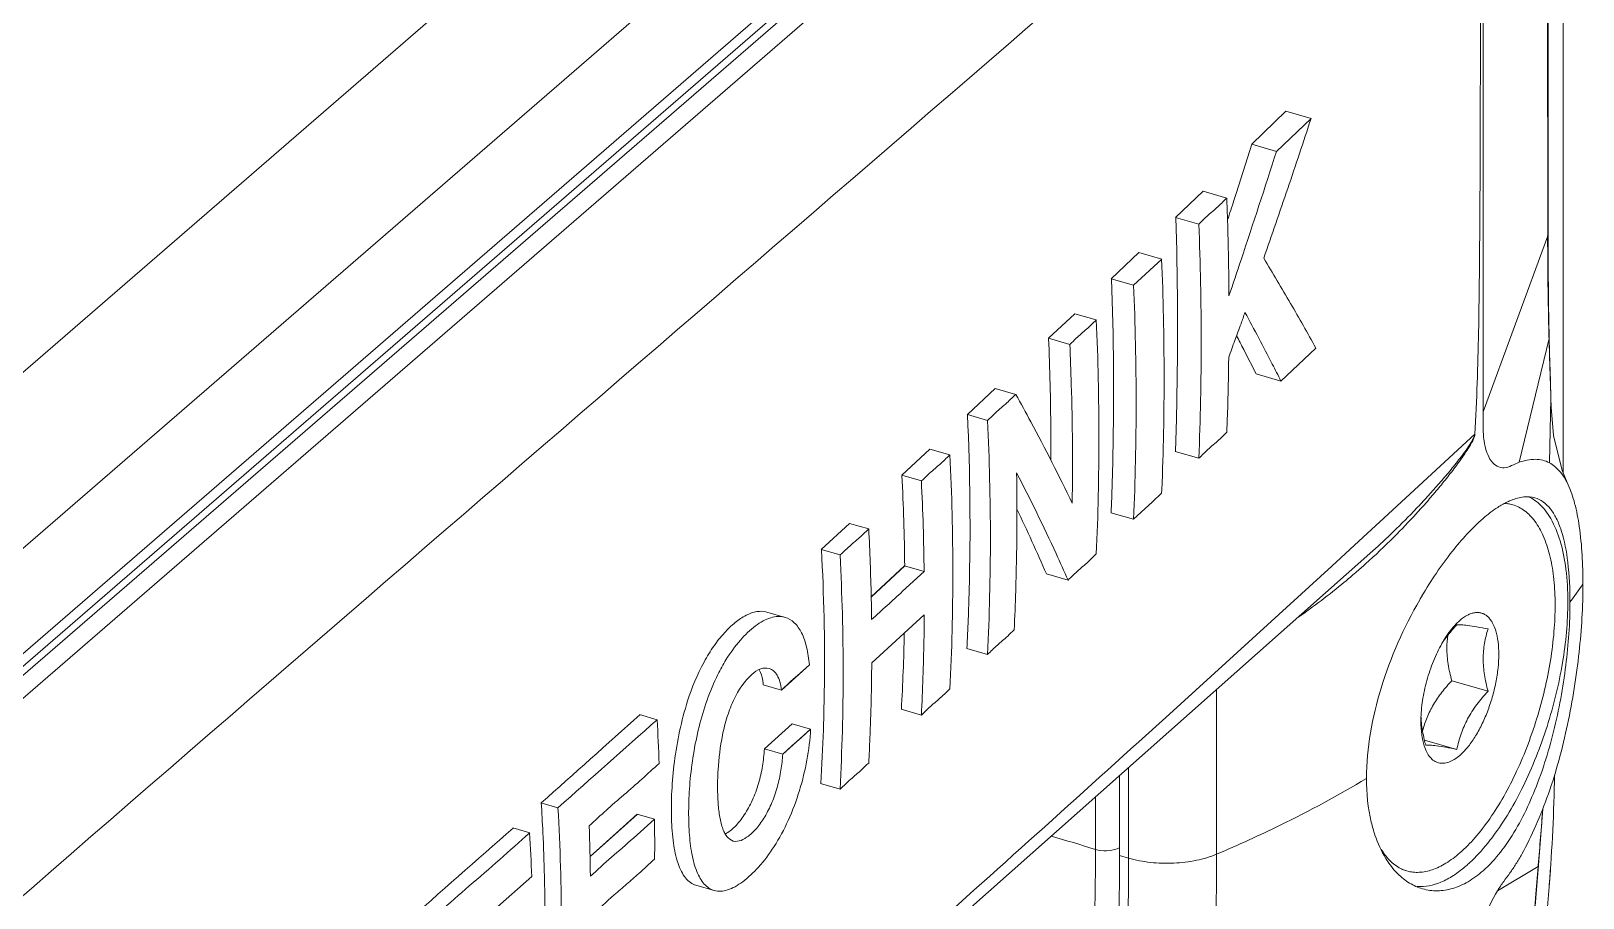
# Model space of a CAD drawing. Header units: millimetres. Extents: x 0 to 3564, y 0 to 2520.
# Drawn here: x 1924.36 to 1964.8, y 1989.01 to 2011.61 of the extents above; entities that cross this region are included whole.
import ezdxf

# ---------------------------------------------------------------- set-up
doc = ezdxf.new("R2010")
doc.units = ezdxf.units.MM
doc.layers.get('0').update_dxf_attribs({"lineweight": 13})

msp = doc.modelspace()

# ---------------------------------------------------------------- linework, layer by layer
for p, q in [((1964.282, 2027.609), (1964.282, 2000.098)), ((1963.895, 2006.328), (1963.892, 2023.777)), ((1963.877, 2023.716), (1963.88, 2006.267)), ((1962.2, 2001.682), (1962.194, 2021.589)), ((1899.961, 1977.175), (1949.829, 2020.363)), ((1952.45, 2019.886), (1899.961, 1974.428)), ((1899.961, 1974.097), (1952.691, 2019.763)), ((1952.475, 2019.348), (1899.961, 1973.868)), ((1899.961, 1973.266), (1953.007, 2019.207)), ((1899.961, 1981.763), (1943.091, 2019.116)), ((1956.172, 2008.655), (1957.06, 2009.515)), ((1957.715, 2009.326), (1956.811, 2008.471)), ((1957.06, 2009.515), (1957.715, 2009.326)), ((1955.772, 2007.4), (1956.172, 2008.655)), ((1956.172, 2008.655), (1956.811, 2008.471)), ((1954.185, 2006.746), (1954.902, 2007.433)), ((1954.902, 2007.433), (1955.519, 2007.254)), ((1955.704, 2007.194), (1955.772, 2007.4)), ((1955.705, 2007.194), (1955.772, 2007.4)), ((1954.185, 2006.746), (1954.791, 2006.571)), ((1963.88, 2006.267), (1962.2, 2001.682)), ((1963.895, 2006.328), (1963.88, 2006.267)), ((1963.895, 2006.33), (1963.895, 2006.328)), ((1952.51, 2005.15), (1953.231, 2005.836)), ((1953.091, 2004.983), (1953.823, 2005.665)), ((1953.231, 2005.836), (1953.823, 2005.665)), ((1952.51, 2005.15), (1953.091, 2004.983)), ((1950.878, 2003.599), (1951.558, 2004.24)), ((1951.558, 2004.24), (1952.119, 2004.078)), ((1950.878, 2003.599), (1951.43, 2003.439)), ((1963.915, 2003.59), (1963.135, 2000.368)), ((1963.914, 2003.631), (1963.915, 2003.59)), ((1963.921, 2003.632), (1963.915, 2003.59)), ((1963.915, 2003.59), (1963.93, 2003.07)), ((1955.982, 2003.264), (1955.959, 2003.307)), ((1955.982, 2003.264), (1955.96, 2003.307)), ((1956.282, 2002.671), (1955.982, 2003.264)), ((1956.931, 2002.484), (1957.84, 2003.344)), ((1956.282, 2002.671), (1956.931, 2002.484)), ((1948.761, 2001.613), (1949.487, 2002.292)), ((1949.487, 2002.292), (1950.021, 2002.138)), ((1963.962, 2002.035), (1963.925, 2000.354)), ((1963.962, 2002.042), (1963.962, 2002.035)), ((1963.962, 2002.035), (1963.97, 2001.806)), ((1948.761, 2001.613), (1949.286, 2001.461)), ((1947.05, 2000.029), (1947.785, 2000.711)), ((1947.785, 2000.711), (1948.305, 2000.561)), ((1961.98, 2001.098), (1959.506, 1998.814)), ((1954.175, 2000.649), (1954.791, 2000.471)), ((1947.05, 2000.029), (1947.562, 1999.881)), ((1953.822, 1999.565), (1953.586, 1999.336)), ((1953.822, 1999.565), (1953.825, 1999.655)), ((1953.822, 1999.565), (1953.826, 1999.654)), ((1953.586, 1999.336), (1953.091, 1998.883)), ((1962.968, 1999.259), (1962.839, 1999.296)), ((1944.952, 1998.093), (1945.692, 1998.774)), ((1945.692, 1998.774), (1946.19, 1998.63)), ((1952.499, 1999.054), (1953.091, 1998.883)), ((1959.506, 1998.814), (1958.958, 1998.309)), ((1958.958, 1998.309), (1958.255, 1997.664)), ((1940.703, 1981.539), (1959.246, 1997.987)), ((1944.952, 1998.094), (1945.443, 1997.952)), ((1959.246, 1997.988), (1959.256, 1997.996)), ((1946.254, 1996.863), (1947.121, 1997.668)), ((1946.261, 1996.862), (1947.127, 1997.666)), ((1947.634, 1997.519), (1947.073, 1997.007)), ((1947.121, 1997.668), (1947.634, 1997.519)), ((1958.255, 1997.664), (1955.496, 1995.144)), ((1950.819, 1997.459), (1951.383, 1997.296)), ((1944.01, 1996.327), (1943.538, 1996.463)), ((1946.268, 1995.139), (1947.637, 1996.39)), ((1961.591, 1996.246), (1961.498, 1996.157)), ((1948.747, 1995.517), (1949.286, 1995.362)), ((1944.644, 1995.089), (1943.918, 1994.432)), ((1955.496, 1995.144), (1953.929, 1993.72)), ((1962.326, 1994.402), (1961.38, 1994.675)), ((1943.918, 1994.432), (1943.443, 1994.569)), ((1955.253, 1994.445), (1955.253, 1990.155)), ((1947.034, 1993.933), (1947.562, 1993.781)), ((1940.22, 1993.791), (1940.676, 1993.66)), ((1943.472, 1992.896), (1944.191, 1993.555)), ((1944.677, 1993.414), (1944.191, 1993.555)), ((1953.929, 1993.72), (1953.226, 1993.083)), ((1943.952, 1992.758), (1944.677, 1993.414)), ((1961.514, 1992.887), (1960.671, 1993.13)), ((1943.472, 1992.896), (1943.952, 1992.758)), ((1952.96, 1990.052), (1952.96, 1992.411)), ((1944.935, 1991.999), (1945.443, 1991.852)), ((1952.725, 1992.202), (1952.725, 1990.119)), ((1937.651, 1991.492), (1938.093, 1991.364)), ((1952.097, 1991.646), (1952.097, 1990.28)), ((1939.323, 1990.438), (1940.166, 1991.196)), ((1939.607, 1990.7), (1940.16, 1991.197)), ((1940.058, 1990.57), (1940.609, 1991.068)), ((1940.16, 1991.197), (1940.609, 1991.068)), ((1963.64, 1989.866), (1963.752, 1991.333)), ((1936.916, 1990.838), (1937.356, 1990.711)), ((1938.93, 1990.092), (1939.607, 1990.7)), ((1938.936, 1990.09), (1939.323, 1990.438)), ((1952.663, 1990.295), (1952.732, 1990.327)), ((1952.725, 1990.119), (1952.96, 1990.052)), ((1963.629, 1989.831), (1962.571, 1989.201)), ((1963.64, 1989.866), (1963.629, 1989.831)), ((1963.632, 1989.866), (1963.629, 1989.831)), ((1937.409, 1989.569), (1936.368, 1988.651)), ((1960.214, 1989.717), (1960.084, 1989.755)), ((1941.688, 1989.345), (1942.163, 1989.208))]:
    msp.add_line(p, q)
for points in [[(1963.921, 2003.632), (1963.905, 2004.496), (1963.894, 2005.652), (1963.894, 2006.329)], [(1963.962, 2002.042), (1963.949, 2002.494), (1963.931, 2003.214), (1963.921, 2003.632)], [(1964.412, 1999.78), (1964.258, 2000.156), (1964.034, 2001.068), (1963.97, 2001.806)], [(1944.644, 1995.089), (1944.406, 1994.869), (1944.156, 1994.653), (1943.918, 1994.432)], [(1943.952, 1992.758), (1944.189, 1992.978), (1944.439, 1993.194), (1944.677, 1993.414)], [(1963.46, 1987.652), (1963.571, 1989.021), (1963.64, 1989.866)]]:
    msp.add_lwpolyline(points)
for centre, radius, start, end in [((1825.375, 2049.291), 136.961, 341.87504, 342.09924), ((1914.94, 1982.257), 46.105, 27.166, 27.6651), ((2312.079, 2013.426), 348.303, 181.70368, 181.87406), ((1888.833, 1997.087), 58.297, 0.56881, 2.8907), ((1885.422, 1996.791), 62.216, 0.67117, 2.84691), ((1904.67, 1977.444), 50.302, 23.447, 25.56), ((1963.741, 1997.443), 2.1, 116.7924, 119.6821), ((1962.704, 1998.328), 0.968, 82.0215, 86.7854), ((1963.647, 1997.628), 1.893, 115.405, 116.7648), ((1963.561, 1997.812), 1.689, 111.7193, 115.4481), ((1962.708, 1998.355), 0.941, 73.9237, 82.0262), ((1946.511, 2011.796), 18.908, 311.8901, 314.9694), ((1944.199, 2014.707), 22.494, 312.0187, 313.8931), ((1946.738, 2011.54), 18.565, 309.6322, 310.8366), ((1946.641, 2011.653), 18.714, 310.8363, 311.8873), ((1946.914, 2011.326), 18.288, 304.862, 309.6355), ((1954.687, 2003.975), 12.172, 323.4119, 326.176), ((1657.418, 2313.153), 428.776, 312.34981, 312.49613), ((1970.402, 1991.13), 11.363, 149.5588, 150.1628), ((1892.117, 1997.067), 55.012, 356.7323, 358.7906), ((1963.629, 1995.524), 2.374, 171.7879, 180.0181), ((1963.854, 1994.102), 3.135, 147.8013, 149.3987), ((1963.843, 1993.827), 3.273, 143.6375, 145.2022), ((1506.172, 2476.093), 648.86, 311.681493, 311.98597), ((1394.369, 2605.434), 820.194, 311.523055, 311.764431), ((1885.301, 1990.568), 55.461, 2.0153, 3.1957), ((1963.781, 1993.608), 3.205, 177.9963, 179.9752), ((1963.272, 1993.854), 2.696, 182.7697, 185.1941), ((1963.367, 1993.862), 2.791, 185.1881, 185.7294), ((1894.431, 1995.126), 50.607, 356.4547, 358.0418), ((1916.09, 1993.103), 47.978, 355.5105, 358.9413), ((1890.939, 1988.489), 46.814, 2.7329, 3.676), ((1887.242, 1990.453), 53.371, 359.5402, 0.6595), ((1609.377, 2019.711), 355.511, 355.1844, 355.42177), ((1500.242, 2482.77), 657.79, 311.26428, 311.594824), ((1883.364, 1987.605), 54.081, 2.0812, 3.2923), ((1892.004, 1988.537), 45.748, 1.3067, 2.736), ((1885.014, 1988.954), 53.928, 0.6645, 2.0645), ((1916.725, 1875.578), 120.032, 72.86138, 73.43288), ((1941.552, 2022.501), 35.128, 292.9555, 294.4638), ((1871.526, 1990.052), 81.434, 359.76387, 359.99928), ((1871.821, 1990.156), 83.432, 359.76387, 359.99928), ((1959.346, 1992.631), 3.679, 310.9106, 312.865), ((1828.373, 1999.591), 135.935, 354.50183, 355.92819), ((1960.474, 1990.619), 0.938, 245.8872, 253.8828), ((1978.997, 1939.208), 66.178, 130.76898, 131.65875)]:
    msp.add_arc(centre, radius, start, end)
for points, knots in [([(1896.42, 1965.019), (1907.494, 1974.561), (1929.257, 1993.592), (1951.202, 2012.412), (1961.981, 2021.797)], [0, 0, 0, 0, 0.505642, 1, 1, 1, 1]), ([(1961.981, 2021.796), (1962.039, 2020.964), (1962.086, 2019.276), (1962.112, 2016.729), (1962.124, 2014.154), (1962.127, 2011.569), (1962.124, 2008.977), (1962.112, 2006.375), (1962.087, 2003.748), (1962.035, 2001.987), (1961.98, 2001.099)], [0, 0, 0, 0, 0.120909, 0.244622, 0.369128, 0.494023, 0.619216, 0.744796, 0.871119, 1, 1, 1, 1]), ([(1957.715, 2009.326), (1957.516, 2008.717), (1957.108, 2007.502), (1956.693, 2006.29), (1956.481, 2005.685)], [0, 0, 0, 0, 0.499804, 1, 1, 1, 1]), ([(1955.576, 2004.71), (1955.683, 2005.022), (1956.103, 2006.273), (1956.512, 2007.528), (1956.811, 2008.471)], [0, 0, 0, 0, 0.250157, 1, 1, 1, 1]), ([(1954.791, 2006.571), (1954.851, 2006.627), (1954.95, 2006.733), (1955.106, 2006.873), (1955.253, 2006.993), (1955.388, 2007.124), (1955.474, 2007.212), (1955.519, 2007.254)], [0, 0, 0, 0, 0.246116, 0.435379, 0.628708, 0.815352, 1, 1, 1, 1]), ([(1955.576, 2004.71), (1955.575, 2004.921), (1955.566, 2005.77), (1955.543, 2006.618), (1955.519, 2007.254)], [0, 0, 0, 0, 0.249146, 1, 1, 1, 1]), ([(1954.182, 2000.647), (1954.199, 2001.152), (1954.253, 2003.184), (1954.239, 2005.217), (1954.191, 2006.745)], [0, 0, 0, 0, 0.248269, 1, 1, 1, 1]), ([(1954.791, 2006.571), (1954.828, 2005.549), (1954.876, 2003.515), (1954.829, 2001.482), (1954.791, 2000.471)], [0, 0, 0, 0, 0.502894, 1, 1, 1, 1]), ([(1963.879, 2006.268), (1963.879, 2006.047), (1963.882, 2005.168), (1963.896, 2004.289), (1963.914, 2003.631)], [0, 0, 0, 0, 0.251288, 1, 1, 1, 1]), ([(1953.826, 1999.654), (1953.867, 2000.65), (1953.905, 2002.654), (1953.864, 2004.658), (1953.822, 2005.665)], [0, 0, 0, 0, 0.497061, 1, 1, 1, 1]), ([(1956.481, 2005.685), (1956.719, 2005.296), (1957.178, 2004.519), (1957.625, 2003.735), (1957.84, 2003.344)], [0, 0, 0, 0, 0.505551, 1, 1, 1, 1]), ([(1952.505, 1999.052), (1952.526, 1999.556), (1952.589, 2001.587), (1952.572, 2003.621), (1952.517, 2005.149)], [0, 0, 0, 0, 0.247991, 1, 1, 1, 1]), ([(1953.091, 2004.983), (1953.134, 2003.96), (1953.179, 2001.927), (1953.134, 1999.893), (1953.091, 1998.883)], [0, 0, 0, 0, 0.503081, 1, 1, 1, 1]), ([(1951.43, 2003.439), (1951.486, 2003.492), (1951.582, 2003.59), (1951.728, 2003.721), (1951.911, 2003.871), (1952.033, 2003.999), (1952.119, 2004.078)], [0, 0, 0, 0, 0.246681, 0.435696, 0.628167, 1, 1, 1, 1]), ([(1952.119, 1997.978), (1952.166, 1998.988), (1952.206, 2001.022), (1952.165, 2003.056), (1952.119, 2004.078)], [0, 0, 0, 0, 0.496831, 1, 1, 1, 1]), ([(1955.993, 2004.273), (1955.958, 2004.176), (1955.901, 2004.004), (1955.812, 2003.761), (1955.697, 2003.472), (1955.624, 2003.25), (1955.57, 2003.105)], [0, 0, 0, 0, 0.249725, 0.437291, 0.625153, 1, 1, 1, 1]), ([(1956.931, 2002.484), (1956.856, 2002.633), (1956.551, 2003.233), (1956.236, 2003.828), (1955.993, 2004.273)], [0, 0, 0, 0, 0.246991, 1, 1, 1, 1]), ([(1950.936, 2000.42), (1950.937, 2000.683), (1950.935, 2001.743), (1950.909, 2002.802), (1950.876, 2003.597)], [0, 0, 0, 0, 0.248727, 1, 1, 1, 1]), ([(1951.43, 2003.439), (1951.445, 2003.093), (1951.496, 2001.714), (1951.507, 2000.335), (1951.49, 1999.303)], [0, 0, 0, 0, 0.251664, 1, 1, 1, 1]), ([(1955.519, 2001.155), (1955.525, 2001.317), (1955.549, 2001.966), (1955.564, 2002.616), (1955.57, 2003.105)], [0, 0, 0, 0, 0.24934, 1, 1, 1, 1]), ([(1949.286, 2001.461), (1949.347, 2001.517), (1949.449, 2001.62), (1949.605, 2001.76), (1949.798, 2001.919), (1949.93, 2002.054), (1950.021, 2002.138)], [0, 0, 0, 0, 0.247032, 0.435889, 0.627826, 1, 1, 1, 1]), ([(1950.021, 2002.138), (1950.153, 2001.9), (1950.666, 2000.967), (1951.148, 2000.017), (1951.49, 1999.303)], [0, 0, 0, 0, 0.25571, 1, 1, 1, 1]), ([(1948.747, 1995.517), (1948.773, 1996.02), (1948.854, 1998.051), (1948.832, 2000.085), (1948.761, 2001.613)], [0, 0, 0, 0, 0.247461, 1, 1, 1, 1]), ([(1963.135, 2000.368), (1963.068, 2000.345), (1962.947, 2000.279), (1962.754, 2000.207), (1962.55, 2000.251), (1962.391, 2000.406), (1962.278, 2000.641), (1962.209, 2000.945), (1962.193, 2001.301), (1962.198, 2001.552), (1962.198, 2001.682)], [0, 0, 0, 0, 0.099898, 0.195442, 0.282315, 0.378842, 0.498598, 0.645488, 0.816925, 1, 1, 1, 1]), ([(1949.286, 2001.461), (1949.333, 2000.439), (1949.387, 1998.404), (1949.333, 1996.37), (1949.286, 1995.362)], [0, 0, 0, 0, 0.503489, 1, 1, 1, 1]), ([(1955.519, 2001.155), (1955.459, 2001.099), (1955.36, 2000.993), (1955.204, 2000.853), (1955.057, 2000.733), (1954.922, 2000.602), (1954.836, 2000.513), (1954.791, 2000.471)], [0, 0, 0, 0, 0.246091, 0.435397, 0.628717, 0.815313, 1, 1, 1, 1]), ([(1959.794, 1998.497), (1959.994, 1998.69), (1960.289, 1998.984), (1960.671, 1999.388), (1960.952, 1999.698), (1961.228, 2000.016), (1961.452, 2000.288), (1961.627, 2000.513), (1961.757, 2000.689), (1961.863, 2000.844), (1961.941, 2000.98), (1961.973, 2001.057), (1961.98, 2001.099)], [0, 0, 0, 0, 0.243881, 0.366036, 0.488499, 0.611493, 0.735479, 0.798188, 0.861857, 0.927647, 0.962527, 1, 1, 1, 1]), ([(1961.98, 2001.099), (1961.98, 2001.059), (1961.953, 2000.981), (1961.883, 2000.843), (1961.784, 2000.683), (1961.66, 2000.501), (1961.493, 2000.269), (1961.277, 1999.988), (1961.011, 1999.66), (1960.737, 1999.34), (1960.363, 1998.922), (1960.072, 1998.618), (1959.873, 1998.42)], [0, 0, 0, 0, 0.035316, 0.070061, 0.135876, 0.199532, 0.262206, 0.386175, 0.509304, 0.632086, 0.754733, 1, 1, 1, 1]), ([(1947.562, 1999.881), (1947.623, 1999.937), (1947.727, 2000.04), (1947.884, 2000.18), (1948.079, 2000.341), (1948.213, 2000.476), (1948.305, 2000.561)], [0, 0, 0, 0, 0.247316, 0.436045, 0.627553, 1, 1, 1, 1]), ([(1948.305, 1994.461), (1948.357, 1995.469), (1948.403, 1997.503), (1948.356, 1999.538), (1948.305, 2000.561)], [0, 0, 0, 0, 0.49645, 1, 1, 1, 1]), ([(1963.135, 2000.368), (1963.272, 2000.413), (1963.54, 2000.477), (1963.815, 2000.413), (1963.926, 2000.354)], [0, 0, 0, 0, 0.534903, 1, 1, 1, 1]), ([(1963.926, 2000.354), (1963.975, 2000.327), (1964.186, 2000.183), (1964.329, 1999.958), (1964.412, 1999.78)], [0, 0, 0, 0, 0.222485, 1, 1, 1, 1]), ([(1949.979, 1995.999), (1949.995, 1996.338), (1950.049, 1997.701), (1950.058, 1999.067), (1950.042, 2000.093)], [0, 0, 0, 0, 0.248296, 1, 1, 1, 1]), ([(1951.383, 1997.296), (1951.281, 1997.527), (1950.856, 1998.47), (1950.402, 1999.4), (1950.042, 2000.093)], [0, 0, 0, 0, 0.244572, 1, 1, 1, 1]), ([(1964.412, 1999.78), (1964.484, 1999.625), (1964.604, 1999.268), (1964.765, 1998.407), (1964.798, 1997.7), (1964.798, 1997.2)], [0, 0, 0, 0, 0.194554, 0.427943, 1, 1, 1, 1]), ([(1961.591, 1990.188), (1961.732, 1990.31), (1962.01, 1990.594), (1962.39, 1991.09), (1962.751, 1991.671), (1963.084, 1992.322), (1963.379, 1993.028), (1963.63, 1993.77), (1963.831, 1994.53), (1963.975, 1995.289), (1964.06, 1996.027), (1964.084, 1996.727), (1964.046, 1997.371), (1963.946, 1997.944), (1963.788, 1998.432), (1963.603, 1998.771), (1963.425, 1998.982), (1963.284, 1999.106), (1963.132, 1999.2), (1963.023, 1999.243), (1962.968, 1999.259)], [0, 0, 0, 0, 0.055389, 0.117513, 0.185555, 0.258364, 0.334559, 0.412612, 0.490921, 0.567873, 0.641908, 0.711592, 0.775692, 0.83327, 0.883822, 0.927484, 0.947071, 0.965448, 0.982954, 1, 1, 1, 1]), ([(1962.701, 1999.268), (1962.66, 1999.244), (1962.483, 1999.136), (1962.318, 1999.008), (1962.197, 1998.903)], [0, 0, 0, 0, 0.22986, 1, 1, 1, 1]), ([(1963.549, 1999.439), (1963.456, 1999.466), (1963.242, 1999.48), (1963.039, 1999.423), (1962.936, 1999.381)], [0, 0, 0, 0, 0.464576, 1, 1, 1, 1]), ([(1963.395, 1999.467), (1963.415, 1999.456), (1963.498, 1999.411), (1963.575, 1999.356), (1963.629, 1999.309)], [0, 0, 0, 0, 0.244608, 1, 1, 1, 1]), ([(1964.46, 1996.72), (1964.46, 1997.068), (1964.432, 1997.698), (1964.299, 1998.436), (1964.12, 1998.899), (1963.964, 1999.156), (1963.776, 1999.343), (1963.625, 1999.417), (1963.549, 1999.439)], [0, 0, 0, 0, 0.34557, 0.625416, 0.739162, 0.836726, 0.92162, 1, 1, 1, 1]), ([(1963.629, 1999.309), (1963.762, 1999.194), (1964, 1998.88), (1964.235, 1998.286), (1964.377, 1997.553), (1964.405, 1997.02), (1964.405, 1996.736)], [0, 0, 0, 0, 0.190924, 0.419826, 0.690626, 1, 1, 1, 1]), ([(1960.605, 1996.887), (1960.842, 1997.29), (1961.322, 1998.005), (1961.902, 1998.647), (1962.197, 1998.903)], [0, 0, 0, 0, 0.544471, 1, 1, 1, 1]), ([(1945.443, 1997.952), (1945.505, 1998.008), (1945.61, 1998.11), (1945.768, 1998.25), (1945.962, 1998.412), (1946.097, 1998.546), (1946.19, 1998.63)], [0, 0, 0, 0, 0.247663, 0.436234, 0.627218, 1, 1, 1, 1]), ([(1946.265, 1996.268), (1946.263, 1996.464), (1946.249, 1997.252), (1946.22, 1998.039), (1946.19, 1998.63)], [0, 0, 0, 0, 0.248941, 1, 1, 1, 1]), ([(1945.008, 1993.397), (1945.021, 1993.784), (1945.057, 1995.349), (1945.022, 1996.916), (1944.958, 1998.092)], [0, 0, 0, 0, 0.247598, 1, 1, 1, 1]), ([(1945.443, 1997.952), (1945.495, 1996.928), (1945.552, 1994.894), (1945.495, 1992.86), (1945.443, 1991.852)], [0, 0, 0, 0, 0.503806, 1, 1, 1, 1]), ([(1952.119, 1997.978), (1952.058, 1997.922), (1951.956, 1997.818), (1951.8, 1997.677), (1951.653, 1997.557), (1951.516, 1997.426), (1951.428, 1997.338), (1951.383, 1997.296)], [0, 0, 0, 0, 0.246658, 0.435714, 0.628167, 0.814901, 1, 1, 1, 1]), ([(1963.206, 1990.155), (1963.34, 1990.398), (1963.591, 1990.913), (1964.029, 1992.03), (1964.434, 1993.539), (1964.722, 1995.375), (1964.799, 1996.606), (1964.798, 1997.2)], [0, 0, 0, 0, 0.114353, 0.235624, 0.493414, 0.755519, 1, 1, 1, 1]), ([(1959.16, 1992.13), (1959.16, 1992.924), (1959.464, 1994.555), (1960.129, 1996.058), (1960.545, 1996.784)], [0, 0, 0, 0, 0.486932, 1, 1, 1, 1]), ([(1964.405, 1996.736), (1964.405, 1996.204), (1964.299, 1995.101), (1963.903, 1993.481), (1963.3, 1991.955), (1962.76, 1991.028), (1962.458, 1990.623)], [0, 0, 0, 0, 0.245273, 0.508389, 0.767138, 1, 1, 1, 1]), ([(1964.46, 1996.72), (1964.46, 1996.172), (1964.378, 1995.038), (1964.072, 1993.361), (1963.574, 1991.779), (1963.085, 1990.816), (1962.796, 1990.406)], [0, 0, 0, 0, 0.248665, 0.514593, 0.772254, 1, 1, 1, 1]), ([(1943.538, 1996.463), (1943.454, 1996.487), (1943.261, 1996.493), (1942.976, 1996.386), (1942.693, 1996.189), (1942.412, 1995.916), (1942.139, 1995.57), (1941.786, 1994.992), (1941.585, 1994.498), (1941.472, 1994.149)], [0, 0, 0, 0, 0.079164, 0.167934, 0.271084, 0.388804, 0.52107, 0.668383, 1, 1, 1, 1]), ([(1944.01, 1996.327), (1943.952, 1996.344), (1943.825, 1996.358), (1943.629, 1996.322), (1943.431, 1996.236), (1943.154, 1996.053), (1942.813, 1995.72), (1942.582, 1995.4), (1942.47, 1995.219)], [0, 0, 0, 0, 0.090818, 0.187305, 0.293679, 0.411746, 0.682418, 1, 1, 1, 1]), ([(1944.644, 1995.089), (1944.63, 1995.244), (1944.589, 1995.529), (1944.465, 1995.909), (1944.277, 1996.191), (1944.098, 1996.301), (1944.01, 1996.327)], [0, 0, 0, 0, 0.317269, 0.588902, 0.811489, 1, 1, 1, 1]), ([(1947.637, 1996.39), (1947.635, 1996.171), (1947.625, 1995.301), (1947.595, 1994.432), (1947.562, 1993.781)], [0, 0, 0, 0, 0.251188, 1, 1, 1, 1]), ([(1962.606, 1995.367), (1962.606, 1995.476), (1962.595, 1995.68), (1962.541, 1995.961), (1962.462, 1996.159), (1962.38, 1996.282), (1962.312, 1996.353), (1962.238, 1996.407), (1962.156, 1996.441), (1962.069, 1996.456), (1961.977, 1996.451), (1961.882, 1996.427), (1961.746, 1996.367), (1961.652, 1996.298), (1961.591, 1996.246)], [0, 0, 0, 0, 0.176288, 0.330451, 0.46086, 0.51777, 0.569983, 0.618684, 0.665488, 0.712273, 0.760914, 0.81303, 0.86984, 1, 1, 1, 1]), ([(1949.979, 1995.999), (1949.922, 1995.947), (1949.825, 1995.849), (1949.678, 1995.718), (1949.496, 1995.568), (1949.372, 1995.441), (1949.286, 1995.362)], [0, 0, 0, 0, 0.247012, 0.43591, 0.627833, 1, 1, 1, 1]), ([(1961.498, 1996.157), (1961.444, 1996.102), (1961.338, 1995.978), (1961.246, 1995.845), (1961.201, 1995.773)], [0, 0, 0, 0, 0.475902, 1, 1, 1, 1]), ([(1961.514, 1996.134), (1961.486, 1996.105), (1961.379, 1995.987), (1961.278, 1995.863), (1961.207, 1995.767)], [0, 0, 0, 0, 0.251913, 1, 1, 1, 1]), ([(1962.326, 1996.025), (1962.228, 1996.044), (1962.052, 1996.077), (1961.817, 1996.114), (1961.644, 1996.134), (1961.55, 1996.137), (1961.514, 1996.134)], [0, 0, 0, 0, 0.362378, 0.657216, 0.867117, 1, 1, 1, 1]), ([(1962.326, 1996.025), (1962.287, 1995.903), (1962.223, 1995.647), (1962.2, 1995.384), (1962.2, 1995.25)], [0, 0, 0, 0, 0.489926, 1, 1, 1, 1]), ([(1961.155, 1995.698), (1961.07, 1995.554), (1960.916, 1995.242), (1960.741, 1994.747), (1960.622, 1994.234), (1960.584, 1993.888), (1960.578, 1993.72)], [0, 0, 0, 0, 0.242182, 0.499274, 0.756721, 1, 1, 1, 1]), ([(1961.254, 1995.523), (1961.254, 1995.382), (1961.279, 1995.096), (1961.342, 1994.816), (1961.38, 1994.675)], [0, 0, 0, 0, 0.490548, 1, 1, 1, 1]), ([(1942.47, 1995.219), (1942.394, 1995.095), (1942.092, 1994.544), (1941.887, 1993.942), (1941.771, 1993.474)], [0, 0, 0, 0, 0.231507, 1, 1, 1, 1]), ([(1946.19, 1992.53), (1946.201, 1992.746), (1946.242, 1993.615), (1946.263, 1994.485), (1946.268, 1995.139)], [0, 0, 0, 0, 0.248799, 1, 1, 1, 1]), ([(1961.591, 1992.73), (1961.663, 1992.792), (1961.803, 1992.942), (1961.991, 1993.207), (1962.164, 1993.519), (1962.315, 1993.868), (1962.44, 1994.241), (1962.533, 1994.622), (1962.591, 1994.999), (1962.606, 1995.247), (1962.606, 1995.367)], [0, 0, 0, 0, 0.09859, 0.211371, 0.335842, 0.468575, 0.605586, 0.742619, 0.875421, 1, 1, 1, 1]), ([(1962.2, 1995.25), (1962.2, 1995.109), (1962.225, 1994.823), (1962.288, 1994.543), (1962.326, 1994.402)], [0, 0, 0, 0, 0.49054, 1, 1, 1, 1]), ([(1943.143, 1994.837), (1942.948, 1994.661), (1942.704, 1994.296), (1942.495, 1993.741), (1942.413, 1993.421), (1942.38, 1993.256)], [0, 0, 0, 0, 0.443708, 0.716928, 1, 1, 1, 1]), ([(1943.592, 1994.996), (1943.522, 1995.016), (1943.347, 1994.997), (1943.211, 1994.898), (1943.143, 1994.837)], [0, 0, 0, 0, 0.441409, 1, 1, 1, 1]), ([(1943.443, 1994.569), (1943.439, 1994.608), (1943.422, 1994.741), (1943.383, 1994.874), (1943.333, 1994.957)], [0, 0, 0, 0, 0.286867, 1, 1, 1, 1]), ([(1943.918, 1994.432), (1943.91, 1994.505), (1943.886, 1994.638), (1943.816, 1994.81), (1943.719, 1994.936), (1943.634, 1994.984), (1943.592, 1994.996)], [0, 0, 0, 0, 0.319164, 0.586329, 0.807652, 1, 1, 1, 1]), ([(1961.38, 1994.675), (1961.29, 1994.578), (1961.119, 1994.38), (1960.899, 1994.062), (1960.73, 1993.724), (1960.651, 1993.489), (1960.619, 1993.372)], [0, 0, 0, 0, 0.259381, 0.513343, 0.76018, 1, 1, 1, 1]), ([(1948.305, 1994.461), (1948.243, 1994.405), (1948.14, 1994.301), (1947.982, 1994.161), (1947.787, 1994), (1947.654, 1993.865), (1947.562, 1993.781)], [0, 0, 0, 0, 0.247291, 0.436063, 0.627562, 1, 1, 1, 1]), ([(1961.514, 1992.887), (1961.542, 1993.022), (1961.596, 1993.225), (1961.698, 1993.488), (1961.824, 1993.75), (1962.028, 1994.063), (1962.222, 1994.291), (1962.326, 1994.402)], [0, 0, 0, 0, 0.238591, 0.360573, 0.484672, 0.738998, 1, 1, 1, 1]), ([(1941.472, 1994.149), (1941.389, 1993.89), (1941.251, 1993.365), (1941.118, 1992.577), (1941.051, 1991.815), (1941.041, 1991.105), (1941.084, 1990.473), (1941.179, 1990.009), (1941.3, 1989.709), (1941.406, 1989.537), (1941.534, 1989.41), (1941.637, 1989.359), (1941.688, 1989.345)], [0, 0, 0, 0, 0.161499, 0.321375, 0.473719, 0.615149, 0.742036, 0.849136, 0.894259, 0.93369, 0.968243, 1, 1, 1, 1]), ([(1941.771, 1993.474), (1941.653, 1993), (1941.538, 1992.29), (1941.492, 1991.366), (1941.503, 1990.741), (1941.565, 1990.187), (1941.67, 1989.784), (1941.793, 1989.525), (1941.897, 1989.376), (1942.019, 1989.266), (1942.115, 1989.222), (1942.163, 1989.208)], [0, 0, 0, 0, 0.325045, 0.476247, 0.61615, 0.741028, 0.846555, 0.891481, 0.931273, 0.966821, 1, 1, 1, 1]), ([(1960.576, 1993.609), (1960.576, 1993.495), (1960.588, 1993.281), (1960.631, 1993.071), (1960.662, 1992.976)], [0, 0, 0, 0, 0.535787, 1, 1, 1, 1]), ([(1960.702, 1992.995), (1960.689, 1993.044), (1960.64, 1993.238), (1960.604, 1993.435), (1960.59, 1993.584)], [0, 0, 0, 0, 0.254105, 1, 1, 1, 1]), ([(1953.226, 1993.083), (1948.873, 1989.142), (1940.111, 1981.338), (1926.853, 1969.799), (1913.516, 1958.399), (1904.531, 1950.93), (1900.008, 1947.237)], [0, 0, 0, 0, 0.250755, 0.501046, 0.750609, 1, 1, 1, 1]), ([(1942.163, 1989.208), (1942.217, 1989.192), (1942.337, 1989.179), (1942.524, 1989.219), (1942.718, 1989.307), (1942.998, 1989.494), (1943.356, 1989.834), (1943.757, 1990.372), (1944.117, 1991.047), (1944.495, 1992.059), (1944.644, 1992.875), (1944.677, 1993.414)], [0, 0, 0, 0, 0.032243, 0.067499, 0.107501, 0.152773, 0.258672, 0.386239, 0.533603, 0.692188, 1, 1, 1, 1]), ([(1942.38, 1993.256), (1942.319, 1992.957), (1942.266, 1992.512), (1942.248, 1991.932), (1942.259, 1991.534), (1942.295, 1991.174), (1942.352, 1990.903), (1942.424, 1990.722), (1942.503, 1990.591), (1942.593, 1990.517), (1942.657, 1990.498)], [0, 0, 0, 0, 0.316782, 0.464085, 0.602468, 0.729284, 0.840379, 0.888197, 0.930197, 1, 1, 1, 1]), ([(1942.657, 1990.498), (1942.791, 1990.46), (1943.042, 1990.596), (1943.29, 1990.842), (1943.497, 1991.141), (1943.68, 1991.503), (1943.817, 1991.913), (1943.907, 1992.336), (1943.941, 1992.619), (1943.951, 1992.758)], [0, 0, 0, 0, 0.149851, 0.256902, 0.386959, 0.535297, 0.693635, 0.850317, 1, 1, 1, 1]), ([(1942.948, 1991.181), (1943.027, 1991.301), (1943.171, 1991.565), (1943.301, 1991.921), (1943.378, 1992.223), (1943.44, 1992.522), (1943.46, 1992.748), (1943.472, 1992.896)], [0, 0, 0, 0, 0.23721, 0.495565, 0.625673, 0.753476, 1, 1, 1, 1]), ([(1960.662, 1992.976), (1960.68, 1992.92), (1960.722, 1992.816), (1960.808, 1992.682), (1960.913, 1992.585), (1961.035, 1992.528), (1961.169, 1992.517), (1961.31, 1992.549), (1961.454, 1992.622), (1961.545, 1992.691), (1961.591, 1992.73)], [0, 0, 0, 0, 0.14764, 0.276666, 0.39071, 0.496421, 0.60275, 0.718438, 0.849812, 1, 1, 1, 1]), ([(1960.702, 1992.995), (1960.738, 1992.998), (1960.832, 1992.996), (1961.005, 1992.976), (1961.24, 1992.938), (1961.416, 1992.905), (1961.514, 1992.887)], [0, 0, 0, 0, 0.132882, 0.342783, 0.637622, 1, 1, 1, 1]), ([(1940.727, 1992.518), (1940.577, 1992.384), (1940.279, 1992.107), (1939.895, 1991.773), (1939.584, 1991.508), (1939.281, 1991.237), (1939.058, 1991.031), (1938.907, 1990.896)], [0, 0, 0, 0, 0.248577, 0.500024, 0.626326, 0.751365, 1, 1, 1, 1]), ([(1946.19, 1992.53), (1946.129, 1992.474), (1946.023, 1992.372), (1945.866, 1992.232), (1945.671, 1992.07), (1945.536, 1991.936), (1945.443, 1991.852)], [0, 0, 0, 0, 0.247638, 0.436253, 0.627227, 1, 1, 1, 1]), ([(1956.099, 1990.527), (1956.37, 1990.65), (1957.412, 1991.141), (1958.428, 1991.688), (1959.16, 1992.13)], [0, 0, 0, 0, 0.258102, 1, 1, 1, 1]), ([(1959.38, 1990.652), (1959.343, 1990.761), (1959.207, 1991.242), (1959.16, 1991.746), (1959.16, 1992.13)], [0, 0, 0, 0, 0.231522, 1, 1, 1, 1]), ([(1938.093, 1991.364), (1938.151, 1990.34), (1938.212, 1988.305), (1938.152, 1986.271), (1938.093, 1985.264)], [0, 0, 0, 0, 0.50419, 1, 1, 1, 1]), ([(1942.45, 1990.68), (1942.542, 1990.729), (1942.73, 1990.88), (1942.875, 1991.069), (1942.948, 1991.181)], [0, 0, 0, 0, 0.438072, 1, 1, 1, 1]), ([(1935.782, 1989.327), (1936.047, 1989.556), (1936.577, 1990.012), (1937.095, 1990.481), (1937.356, 1990.711)], [0, 0, 0, 0, 0.501949, 1, 1, 1, 1]), ([(1959.774, 1989.876), (1959.733, 1989.931), (1959.571, 1990.172), (1959.451, 1990.441), (1959.38, 1990.652)], [0, 0, 0, 0, 0.234562, 1, 1, 1, 1]), ([(1962.458, 1990.623), (1962.409, 1990.558), (1962.221, 1990.316), (1962.014, 1990.088), (1961.849, 1989.934)], [0, 0, 0, 0, 0.265917, 1, 1, 1, 1]), ([(1952.097, 1990.28), (1952.097, 1987.086), (1951.711, 1980.486), (1950.168, 1970.481), (1947.691, 1960.337), (1944.373, 1950.439), (1940.339, 1941.159), (1936.423, 1934.071), (1933.033, 1929.016), (1930.474, 1925.675), (1927.863, 1922.728), (1926.034, 1920.975), (1925.114, 1920.179)], [0, 0, 0, 0, 0.124565, 0.257342, 0.394358, 0.53135, 0.664065, 0.788519, 0.84657, 0.901337, 0.952555, 1, 1, 1, 1]), ([(1938.938, 1989.579), (1939.123, 1989.743), (1939.487, 1990.085), (1939.87, 1990.404), (1940.058, 1990.57)], [0, 0, 0, 0, 0.496575, 1, 1, 1, 1]), ([(1952.097, 1990.28), (1952.189, 1990.252), (1952.383, 1990.231), (1952.575, 1990.261), (1952.663, 1990.295)], [0, 0, 0, 0, 0.506016, 1, 1, 1, 1]), ([(1959.545, 1990.28), (1959.581, 1990.22), (1959.658, 1990.109), (1959.789, 1989.963), (1959.933, 1989.845), (1960.038, 1989.786), (1960.091, 1989.762)], [0, 0, 0, 0, 0.274174, 0.529636, 0.769991, 1, 1, 1, 1]), ([(1962.796, 1990.406), (1962.75, 1990.34), (1962.569, 1990.096), (1962.364, 1989.87), (1962.197, 1989.723)], [0, 0, 0, 0, 0.265998, 1, 1, 1, 1]), ([(1955.253, 1989.812), (1955.24, 1986.823), (1954.89, 1980.662), (1953.532, 1971.311), (1951.363, 1961.796), (1948.453, 1952.418), (1944.891, 1943.472), (1940.793, 1935.241), (1936.947, 1929.042), (1933.686, 1924.676), (1931.252, 1921.813), (1928.788, 1919.303), (1926.314, 1917.166), (1923.847, 1915.419), (1921.405, 1914.075), (1919.005, 1913.148), (1916.664, 1912.648), (1914.4, 1912.585), (1912.238, 1912.967), (1910.203, 1913.791), (1908.319, 1915.046), (1906.603, 1916.712), (1905.064, 1918.771), (1903.712, 1921.205), (1902.553, 1923.994), (1901.596, 1927.117), (1901.114, 1929.326), (1900.904, 1930.478)], [0, 0, 0, 0, 0.076465, 0.157645, 0.241524, 0.325929, 0.408671, 0.487642, 0.560938, 0.594967, 0.627031, 0.657019, 0.684869, 0.710582, 0.734236, 0.756007, 0.776187, 0.795201, 0.813591, 0.831977, 0.850979, 0.871144, 0.892894, 0.916525, 0.942214, 0.97004, 1, 1, 1, 1]), ([(1952.725, 1990.119), (1952.725, 1987.961), (1952.549, 1983.53), (1951.817, 1976.781), (1950.623, 1969.853), (1948.986, 1962.868), (1946.937, 1955.951), (1944.512, 1949.227), (1941.754, 1942.814), (1938.712, 1936.827), (1935.442, 1931.371), (1932, 1926.544), (1928.446, 1922.427), (1924.841, 1919.092), (1921.239, 1916.595), (1917.69, 1914.981), (1914.749, 1914.408), (1912.539, 1914.467), (1911.488, 1914.658), (1910.98, 1914.791)], [0, 0, 0, 0, 0.069479, 0.142599, 0.218345, 0.295649, 0.373382, 0.450412, 0.525621, 0.597945, 0.66641, 0.73017, 0.788559, 0.84115, 0.887857, 0.929064, 0.965806, 0.983089, 1, 1, 1, 1]), ([(1940.611, 1990.025), (1940.472, 1989.902), (1940.234, 1989.68), (1939.883, 1989.371), (1939.455, 1989.01), (1939.149, 1988.722), (1938.94, 1988.537)], [0, 0, 0, 0, 0.248573, 0.436771, 0.626338, 1, 1, 1, 1]), ([(1952.96, 1990.052), (1953.145, 1989.998), (1953.538, 1989.925), (1954.135, 1989.906), (1954.717, 1989.976), (1955.085, 1990.084), (1955.253, 1990.155)], [0, 0, 0, 0, 0.248727, 0.510249, 0.766417, 1, 1, 1, 1]), ([(1959.973, 1989.645), (1959.955, 1989.663), (1959.884, 1989.736), (1959.819, 1989.815), (1959.774, 1989.876)], [0, 0, 0, 0, 0.244135, 1, 1, 1, 1]), ([(1960.214, 1989.717), (1960.265, 1989.703), (1960.37, 1989.682), (1960.593, 1989.676), (1960.825, 1989.725), (1961.054, 1989.82), (1961.302, 1989.956), (1961.477, 1990.089), (1961.591, 1990.188)], [0, 0, 0, 0, 0.104628, 0.211653, 0.440747, 0.566663, 0.701515, 1, 1, 1, 1]), ([(1961.755, 1989.851), (1961.65, 1989.76), (1961.441, 1989.599), (1961.027, 1989.37), (1960.685, 1989.295), (1960.477, 1989.313)], [0, 0, 0, 0, 0.29415, 0.556515, 1, 1, 1, 1]), ([(1962.57, 1989.201), (1962.621, 1989.285), (1962.728, 1989.442), (1962.899, 1989.668), (1963.06, 1989.902), (1963.157, 1990.068), (1963.206, 1990.155)], [0, 0, 0, 0, 0.256097, 0.496243, 0.740848, 1, 1, 1, 1]), ([(1963.629, 1989.831), (1963.607, 1989.561), (1963.517, 1988.475), (1963.429, 1987.389), (1963.355, 1986.574)], [0, 0, 0, 0, 0.248748, 1, 1, 1, 1]), ([(1910.984, 1914.787), (1911.488, 1914.642), (1912.532, 1914.427), (1914.732, 1914.318), (1917.667, 1914.83), (1921.216, 1916.38), (1924.822, 1918.819), (1928.434, 1922.102), (1931.997, 1926.173), (1935.454, 1930.962), (1938.742, 1936.387), (1941.805, 1942.352), (1944.586, 1948.751), (1947.037, 1955.469), (1949.112, 1962.388), (1950.776, 1969.382), (1951.998, 1976.328), (1952.757, 1983.099), (1952.951, 1987.548), (1952.96, 1989.717)], [0, 0, 0, 0, 0.016924, 0.034174, 0.070738, 0.111676, 0.158085, 0.210392, 0.268537, 0.332113, 0.400462, 0.472745, 0.547989, 0.62513, 0.703046, 0.780599, 0.856652, 0.930128, 1, 1, 1, 1]), ([(1937.636, 1985.396), (1937.662, 1985.74), (1937.747, 1987.134), (1937.764, 1988.531), (1937.74, 1989.581)], [0, 0, 0, 0, 0.247744, 1, 1, 1, 1]), ([(1960.621, 1989.252), (1960.502, 1989.286), (1960.267, 1989.392), (1960.066, 1989.553), (1959.973, 1989.645)], [0, 0, 0, 0, 0.485024, 1, 1, 1, 1]), ([(1962.197, 1989.723), (1962.075, 1989.617), (1961.827, 1989.432), (1961.421, 1989.247), (1961.012, 1989.18), (1960.745, 1989.216), (1960.621, 1989.252)], [0, 0, 0, 0, 0.282968, 0.538196, 0.773252, 1, 1, 1, 1]), ([(1962.57, 1989.201), (1962.423, 1988.957), (1962.181, 1988.418), (1961.967, 1987.57), (1961.931, 1986.846), (1961.895, 1986.286), (1961.871, 1986.007), (1961.86, 1985.867)], [0, 0, 0, 0, 0.248091, 0.510881, 0.756438, 0.877556, 1, 1, 1, 1])]:
    msp.add_open_spline(points, degree=3, knots=knots)

doc.saveas('drawing.dxf')
